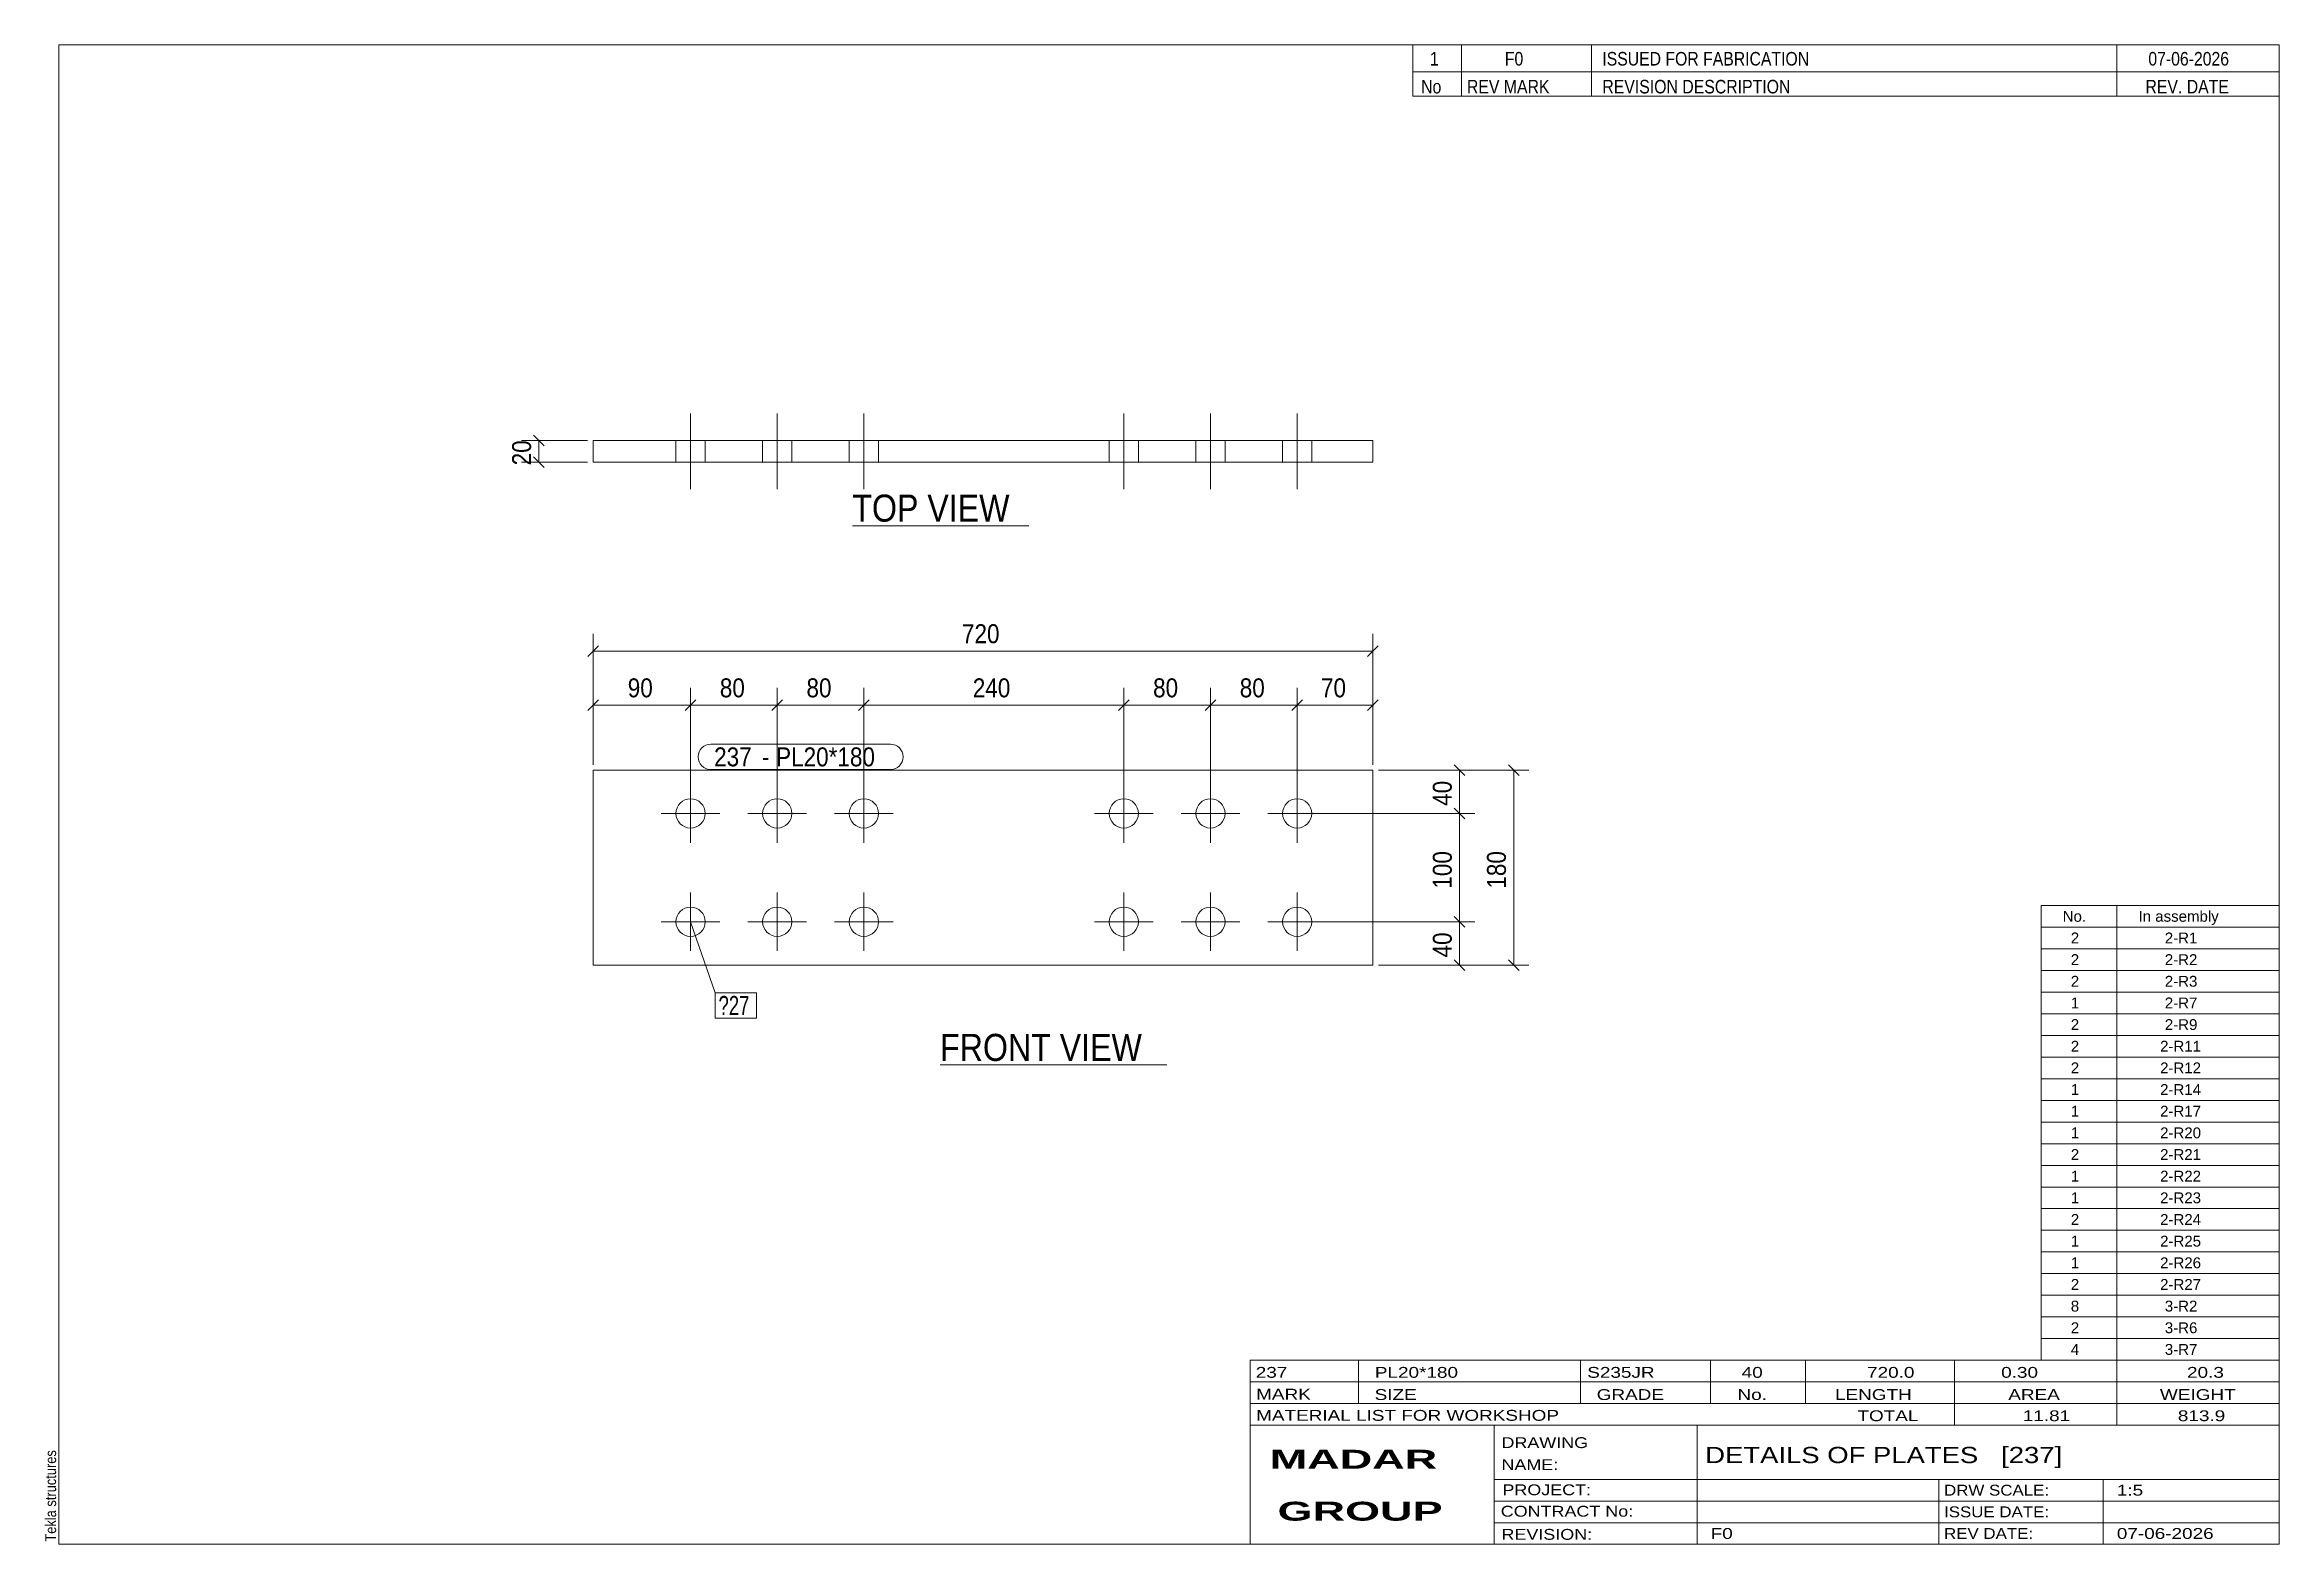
# Model space of a CAD drawing. Header units: millimetres. Extents: x 2 to 415, y 5 to 282.
import ezdxf

# ---------------------------------------------------------------- set-up
doc = ezdxf.new("R2010")
doc.units = ezdxf.units.MM
doc.linetypes.add('XKITLINE00', pattern=[0])
for name, color, linetype, lineweight in [('Bolt', 3, 'Continuous', 0), ('BoltMark', 7, 'Continuous', 0), ('Dimensions', 7, 'Continuous', 0), ('DrawingSheet', 5, 'Continuous', 0), ('OtherObjectType', 7, 'Continuous', 0), ('Part', 2, 'Continuous', 0), ('PartMark', 7, 'Continuous', 0)]:
    doc.layers.add(name, color=color, linetype=linetype, lineweight=lineweight)
doc.styles.add('ARIAL', font='ARIAL.TTF')
doc.styles.add('ARIAL_BOLD', font='ARIALBD.TTF')
doc.styles.add('ARIAL_NARROW', font='ARIALN.TTF')

# ---------------------------------------------------------------- blocks, each defined once
blk = doc.blocks.new('*A1')
at = {"layer": 'Bolt', "color": 3, "linetype": 'XKITLINE00', "lineweight": 0}
for p, q in [((121.65, 145.4), (121.65, 134.6)), ((137.65, 145.4), (137.65, 134.6)), ((153.65, 145.4), (153.65, 134.6)), ((201.65, 145.4), (201.65, 134.6)), ((217.65, 145.4), (217.65, 134.6)), ((233.65, 145.4), (233.65, 134.6)), ((116.25, 140), (127.05, 140)), ((132.25, 140), (143.05, 140)), ((148.25, 140), (159.05, 140)), ((196.25, 140), (207.05, 140)), ((212.25, 140), (223.05, 140)), ((228.25, 140), (239.05, 140)), ((121.65, 125.4), (121.65, 114.6)), ((137.65, 125.4), (137.65, 114.6)), ((153.65, 125.4), (153.65, 114.6)), ((201.65, 125.4), (201.65, 114.6)), ((217.65, 125.4), (217.65, 114.6)), ((233.65, 125.4), (233.65, 114.6)), ((116.25, 120), (127.05, 120)), ((132.25, 120), (143.05, 120)), ((148.25, 120), (159.05, 120)), ((196.25, 120), (207.05, 120)), ((212.25, 120), (223.05, 120)), ((228.25, 120), (239.05, 120))]:
    blk.add_line(p, q, dxfattribs=at)
for centre in [(121.65, 140), (137.65, 140), (153.65, 140), (201.65, 140), (217.65, 140), (233.65, 140), (121.65, 120), (137.65, 120), (153.65, 120), (201.65, 120), (217.65, 120), (233.65, 120)]:
    blk.add_circle(centre, 2.7, dxfattribs=at)
blk = doc.blocks.new('*A2')
at = {"layer": 'Part', "color": 2, "linetype": 'XKITLINE00', "lineweight": 0}
for p, q in [((103.65, 112), (103.65, 148)), ((103.65, 148), (247.65, 148)), ((247.65, 148), (247.65, 112)), ((247.65, 112), (103.65, 112))]:
    blk.add_line(p, q, dxfattribs=at)
blk = doc.blocks.new('*A3')
at = {"layer": 'Bolt', "color": 3, "linetype": 'XKITLINE00', "lineweight": 0}
for p, q in [((121.65, 213.9), (121.65, 199.9)), ((121.65, 213.9), (121.65, 199.9)), ((137.65, 213.9), (137.65, 199.9)), ((137.65, 213.9), (137.65, 199.9)), ((153.65, 213.9), (153.65, 199.9)), ((153.65, 213.9), (153.65, 199.9)), ((201.65, 213.9), (201.65, 199.9)), ((201.65, 213.9), (201.65, 199.9)), ((217.65, 213.9), (217.65, 199.9)), ((217.65, 213.9), (217.65, 199.9)), ((233.65, 213.9), (233.65, 199.9)), ((233.65, 213.9), (233.65, 199.9)), ((118.95, 208.9), (118.95, 204.9)), ((118.95, 208.9), (118.95, 204.9)), ((124.35, 208.9), (124.35, 204.9)), ((124.35, 208.9), (124.35, 204.9)), ((134.95, 208.9), (134.95, 204.9)), ((134.95, 208.9), (134.95, 204.9)), ((140.35, 208.9), (140.35, 204.9)), ((140.35, 208.9), (140.35, 204.9)), ((150.95, 208.9), (150.95, 204.9)), ((150.95, 208.9), (150.95, 204.9)), ((156.35, 208.9), (156.35, 204.9)), ((156.35, 208.9), (156.35, 204.9)), ((198.95, 208.9), (198.95, 204.9)), ((198.95, 208.9), (198.95, 204.9)), ((204.35, 208.9), (204.35, 204.9)), ((204.35, 208.9), (204.35, 204.9)), ((214.95, 208.9), (214.95, 204.9)), ((214.95, 208.9), (214.95, 204.9)), ((220.35, 208.9), (220.35, 204.9)), ((220.35, 208.9), (220.35, 204.9)), ((230.95, 208.9), (230.95, 204.9)), ((230.95, 208.9), (230.95, 204.9)), ((236.35, 208.9), (236.35, 204.9)), ((236.35, 208.9), (236.35, 204.9))]:
    blk.add_line(p, q, dxfattribs=at)
blk = doc.blocks.new('*A4')
at = {"layer": 'Part', "color": 2, "linetype": 'XKITLINE00', "lineweight": 0}
for p, q in [((103.65, 204.9), (103.65, 208.9)), ((247.65, 208.9), (103.65, 208.9)), ((247.65, 204.9), (247.65, 208.9)), ((247.65, 204.9), (103.65, 204.9))]:
    blk.add_line(p, q, dxfattribs=at)
blk = doc.blocks.new('*A5')
at = {"layer": 'DrawingSheet', "color": 5, "linetype": 'XKITLINE00', "lineweight": 0}
for p, q in [((415, 282), (5, 282)), ((5, 282), (5, 5)), ((415, 5), (415, 282)), ((5, 5), (415, 5))]:
    blk.add_line(p, q, dxfattribs=at)
at = {"layer": 'DrawingSheet', "color": 5, "style": 'ARIAL', "width": 0.85}
blk.add_text('Tekla structures', height=2, rotation=90, dxfattribs=at).set_placement((4.5, 5.5))
blk = doc.blocks.new('*A6')
at = {"layer": 'OtherObjectType', "color": 7, "linetype": 'XKITLINE00', "lineweight": 0}
for p, q in [((371, 123), (415, 123)), ((371, 119), (371, 123)), ((385, 119), (385, 123)), ((415, 119), (415, 123)), ((371, 119), (415, 119)), ((371, 115), (371, 119)), ((385, 115), (385, 119)), ((415, 115), (415, 119)), ((371, 115), (415, 115)), ((371, 111), (371, 115)), ((385, 111), (385, 115)), ((415, 111), (415, 115)), ((371, 111), (415, 111)), ((371, 107), (371, 111)), ((385, 107), (385, 111)), ((415, 107), (415, 111)), ((371, 107), (415, 107)), ((371, 103), (371, 107)), ((385, 103), (385, 107)), ((415, 103), (415, 107)), ((371, 103), (415, 103)), ((371, 99), (371, 103)), ((385, 99), (385, 103)), ((415, 99), (415, 103)), ((371, 99), (415, 99)), ((371, 95), (371, 99)), ((371, 95), (415, 95)), ((371, 91), (371, 95)), ((385, 95), (385, 99)), ((385, 91), (385, 95)), ((415, 95), (415, 99)), ((415, 91), (415, 95)), ((371, 91), (415, 91)), ((371, 87), (371, 91)), ((385, 87), (385, 91)), ((415, 87), (415, 91)), ((371, 87), (415, 87)), ((371, 83), (371, 87)), ((385, 83), (385, 87)), ((415, 83), (415, 87)), ((371, 83), (415, 83)), ((371, 79), (371, 83)), ((385, 79), (385, 83)), ((415, 79), (415, 83)), ((371, 79), (415, 79)), ((371, 75), (371, 79)), ((385, 75), (385, 79)), ((415, 75), (415, 79)), ((371, 75), (415, 75)), ((371, 71), (371, 75)), ((385, 71), (385, 75)), ((415, 71), (415, 75)), ((371, 71), (415, 71)), ((371, 67), (371, 71)), ((385, 67), (385, 71)), ((415, 67), (415, 71)), ((371, 67), (415, 67)), ((371, 63), (371, 67)), ((385, 63), (385, 67)), ((415, 63), (415, 67)), ((371, 63), (415, 63)), ((371, 59), (371, 63)), ((385, 59), (385, 63)), ((415, 59), (415, 63)), ((371, 59), (415, 59)), ((371, 55), (371, 59)), ((385, 55), (385, 59)), ((415, 55), (415, 59)), ((371, 55), (415, 55)), ((371, 51), (371, 55)), ((385, 51), (385, 55)), ((415, 51), (415, 55)), ((371, 51), (415, 51)), ((371, 47), (371, 51)), ((385, 47), (385, 51)), ((415, 47), (415, 51)), ((371, 47), (415, 47)), ((371, 43), (371, 47)), ((385, 43), (385, 47)), ((415, 43), (415, 47)), ((371, 43), (415, 43)), ((371, 39), (371, 43)), ((385, 39), (385, 43)), ((415, 39), (415, 43)), ((371, 39), (415, 39))]:
    blk.add_line(p, q, dxfattribs=at)
at = {"layer": 'OtherObjectType', "color": 7, "style": 'ARIAL_NARROW', "width": 1.211571}
for s, p in [('No.', (375, 120)), ('In assembly', (389, 120)), ('2', (376.5, 116)), ('2-R1', (393.86, 116)), ('2', (376.5, 112)), ('2-R2', (393.86, 112)), ('2', (376.5, 108)), ('2-R3', (393.86, 108)), ('1', (376.5, 104)), ('2-R7', (393.86, 104)), ('2', (376.5, 100)), ('2-R9', (393.86, 100)), ('2', (376.5, 96)), ('2-R11', (392.99, 96)), ('2', (376.5, 92)), ('2-R12', (392.99, 92)), ('1', (376.5, 88)), ('2-R14', (392.99, 88)), ('1', (376.5, 84)), ('2-R17', (392.99, 84)), ('1', (376.5, 80)), ('2-R20', (392.99, 80)), ('2', (376.5, 76)), ('2-R21', (392.99, 76)), ('1', (376.5, 72)), ('2-R22', (392.99, 72)), ('2', (376.5, 64)), ('1', (376.5, 68)), ('2-R23', (392.99, 68)), ('2-R24', (392.99, 64)), ('1', (376.5, 60)), ('2-R25', (392.99, 60)), ('1', (376.5, 56)), ('2-R26', (392.99, 56)), ('2', (376.5, 52)), ('2-R27', (392.99, 52)), ('8', (376.5, 48)), ('3-R2', (393.86, 48)), ('2', (376.5, 44)), ('3-R6', (393.86, 44)), ('4', (376.5, 40)), ('3-R7', (393.86, 40))]:
    blk.add_text(s, height=2, dxfattribs=at).set_placement(p)
blk = doc.blocks.new('*A7')
at = {"layer": 'OtherObjectType', "color": 7, "linetype": 'XKITLINE00', "lineweight": 0}
for p, q in [((255, 282), (415, 282)), ((415, 282), (255, 282)), ((255, 282), (255, 277)), ((264, 282), (264, 277)), ((288, 282), (288, 277)), ((385, 282), (385, 277)), ((415, 282), (415, 277)), ((255, 277), (415, 277)), ((255, 277), (255, 272.5)), ((255, 277), (415, 277)), ((264, 277), (264, 272.5)), ((288, 277), (288, 272.5)), ((385, 277), (385, 272.5)), ((415, 277), (415, 272.5)), ((415, 272.5), (255, 272.5))]:
    blk.add_line(p, q, dxfattribs=at)
at = {"layer": 'OtherObjectType', "color": 7, "style": 'ARIAL_NARROW'}
for s, width, p in [('1', 1.017001, (258.16, 278.15)), ('F0', 1.017001, (272, 278.15)), ('ISSUED FOR FABRICATION', 1.017001, (290, 278.15)), ('07-06-2026', 1.017001, (390.82, 278.15)), ('No', 1.02, (256.54, 273)), ('REV MARK', 1.02, (265, 273)), ('REVISION DESCRIPTION', 1.02, (290, 273)), ('REV. DATE', 1.02, (390.28, 273))]:
    blk.add_text(s, height=2.5, dxfattribs=dict(at, width=width)).set_placement(p)
blk = doc.blocks.new('*A8')
at = {"layer": 'OtherObjectType', "color": 7, "linetype": 'XKITLINE00', "lineweight": 0}
for p, q in [((225, 39), (415, 39)), ((225, 39), (225, 35)), ((225, 39), (415, 39)), ((245, 35), (245, 39)), ((286, 35), (286, 39)), ((310, 35), (310, 39)), ((327.5, 35), (327.5, 39)), ((355, 35), (355, 39)), ((385, 35), (385, 39)), ((415, 35), (415, 39)), ((225, 35), (415, 35)), ((225, 35), (225, 5)), ((225, 35), (415, 35)), ((245, 31), (245, 35)), ((286, 31), (286, 35)), ((310, 31), (310, 35)), ((327.5, 31), (327.5, 35)), ((355, 31), (355, 35)), ((385, 31), (385, 35)), ((415, 31), (415, 35)), ((225, 31), (415, 31)), ((355, 27), (355, 31)), ((385, 27), (385, 31)), ((415, 27), (415, 31)), ((225, 27), (415, 27)), ((270, 21), (270, 27)), ((307.5, 17), (307.5, 27)), ((415, 21), (415, 27)), ((270, 21), (270, 5)), ((415, 17), (415, 21)), ((270, 17), (415, 17)), ((307.5, 5), (307.5, 17)), ((352.16, 13), (352.16, 17)), ((382.5, 5), (382.5, 17)), ((415, 13), (415, 17)), ((270, 13), (415, 13)), ((352.16, 5), (352.16, 13)), ((415, 9), (415, 13)), ((270, 9), (415, 9)), ((415, 5), (415, 9)), ((225, 5), (415, 5)), ((262.5, 5), (415, 5))]:
    blk.add_line(p, q, dxfattribs=at)
at = {"layer": 'OtherObjectType', "color": 7, "style": 'ARIAL_NARROW'}
for s, height, width, p in [('237', 2, 1.525501, (226.01, 35.76)), ('PL20*180', 2, 1.525501, (248, 35.76)), ('S235JR', 2, 1.525501, (287.22, 35.76)), ('40', 2, 1.525501, (315.73, 35.76)), ('720.0', 2, 1.525501, (338.88, 35.76)), ('0.30', 2, 1.525501, (363.64, 35.76)), ('20.3', 2, 1.525501, (397.96, 35.76)), ('MARK', 2, 1.525501, (226.08, 31.73)), ('SIZE', 2, 1.525501, (247.96, 31.66)), ('GRADE', 2, 1.525501, (288.96, 31.66)), ('No.', 2, 1.525501, (314.96, 31.66)), ('LENGTH', 2, 1.525501, (332.96, 31.66)), ('AREA', 2, 1.525501, (364.96, 31.66)), ('WEIGHT', 2, 1.525501, (392.96, 31.66)), ('MATERIAL LIST FOR WORKSHOP', 2, 1.525501, (226.08, 27.82)), ('TOTAL', 2, 1.525501, (337.1, 27.75)), ('11.81', 2, 1.525501, (367.64, 27.75)), ('813.9', 2, 1.525501, (396.27, 27.75)), ('DRAWING', 2, 1.445, (271.38, 22.78)), ('NAME:', 2, 1.445, (271.38, 18.72)), ('DETAILS OF PLATES   [237]', 3, 1.474651, (309, 20)), ('PROJECT:', 2, 1.445, (271.55, 14.07)), ('DRW SCALE:', 2, 1.36, (353.1, 14)), ('1:5', 2, 1.525501, (385, 14)), ('CONTRACT No:', 2, 1.445, (271.25, 10.11)), ('ISSUE DATE:', 2, 1.36, (353.1, 10)), ('REVISION:', 2, 1.445, (271.38, 5.84)), ('F0', 2, 1.525501, (310, 6)), ('REV DATE:', 2, 1.36, (353.1, 6)), ('07-06-2026', 2, 1.525501, (385, 6))]:
    blk.add_text(s, height=height, dxfattribs=dict(at, width=width)).set_placement(p)
at = {"layer": 'OtherObjectType', "color": 1, "style": 'ARIAL_BOLD', "width": 1.7}
for s, p in [('MADAR ', (228.58, 18.97)), ('GROUP', (230.03, 9.37))]:
    blk.add_text(s, height=3.5, dxfattribs=at).set_placement(p)
blk = doc.blocks.new('*A9')
at = {"layer": 'Dimensions', "color": 7, "linetype": 'XKITLINE00', "lineweight": 0}
for p, q in [((104.64, 170.99), (102.66, 169.01)), ((103.65, 149), (103.65, 173.2)), ((103.65, 170), (247.65, 170)), ((248.64, 170.99), (246.66, 169.01)), ((247.65, 149), (247.65, 173.2))]:
    blk.add_line(p, q, dxfattribs=at)
at = {"layer": 'Dimensions', "color": 3}
for p in [(103.65, 170), (247.65, 170)]:
    blk.add_point(p, dxfattribs=at)
at = {"layer": 'Dimensions', "color": 3, "style": 'ARIAL', "width": 0.85}
blk.add_text('720', height=3.5, dxfattribs=at).set_placement((171.76, 171.45))
blk = doc.blocks.new('*A10')
at = {"layer": 'Dimensions', "color": 7, "linetype": 'XKITLINE00', "lineweight": 0}
for p, q in [((104.64, 160.99), (102.66, 159.01)), ((103.65, 149), (103.65, 163.2)), ((122.64, 160.99), (120.66, 159.01)), ((121.65, 141), (121.65, 163.2)), ((103.65, 160), (121.65, 160))]:
    blk.add_line(p, q, dxfattribs=at)
at = {"layer": 'Dimensions', "color": 3}
for p in [(103.65, 160), (121.65, 160)]:
    blk.add_point(p, dxfattribs=at)
at = {"layer": 'Dimensions', "color": 3, "style": 'ARIAL', "width": 0.85}
blk.add_text('90', height=3.5, dxfattribs=at).set_placement((110.05, 161.45))
blk = doc.blocks.new('*A11')
at = {"layer": 'Dimensions', "color": 7, "linetype": 'XKITLINE00', "lineweight": 0}
for p, q in [((122.64, 160.99), (120.66, 159.01)), ((121.65, 141), (121.65, 163.2)), ((138.64, 160.99), (136.66, 159.01)), ((137.65, 141), (137.65, 163.2)), ((121.65, 160), (137.65, 160))]:
    blk.add_line(p, q, dxfattribs=at)
at = {"layer": 'Dimensions', "color": 3}
for p in [(121.65, 160), (137.65, 160)]:
    blk.add_point(p, dxfattribs=at)
at = {"layer": 'Dimensions', "color": 3, "style": 'ARIAL', "width": 0.85}
blk.add_text('80', height=3.5, dxfattribs=at).set_placement((127.05, 161.45))
blk = doc.blocks.new('*A12')
at = {"layer": 'Dimensions', "color": 7, "linetype": 'XKITLINE00', "lineweight": 0}
for p, q in [((138.64, 160.99), (136.66, 159.01)), ((137.65, 141), (137.65, 163.2)), ((154.64, 160.99), (152.66, 159.01)), ((153.65, 141), (153.65, 163.2)), ((137.65, 160), (153.65, 160))]:
    blk.add_line(p, q, dxfattribs=at)
at = {"layer": 'Dimensions', "color": 3}
for p in [(137.65, 160), (153.65, 160)]:
    blk.add_point(p, dxfattribs=at)
at = {"layer": 'Dimensions', "color": 3, "style": 'ARIAL', "width": 0.85}
blk.add_text('80', height=3.5, dxfattribs=at).set_placement((143.05, 161.45))
blk = doc.blocks.new('*A13')
at = {"layer": 'Dimensions', "color": 7, "linetype": 'XKITLINE00', "lineweight": 0}
for p, q in [((154.64, 160.99), (152.66, 159.01)), ((153.65, 141), (153.65, 163.2)), ((202.64, 160.99), (200.66, 159.01)), ((201.65, 141), (201.65, 163.2)), ((153.65, 160), (201.65, 160))]:
    blk.add_line(p, q, dxfattribs=at)
at = {"layer": 'Dimensions', "color": 3}
for p in [(153.65, 160), (201.65, 160)]:
    blk.add_point(p, dxfattribs=at)
at = {"layer": 'Dimensions', "color": 3, "style": 'ARIAL', "width": 0.85}
blk.add_text('240', height=3.5, dxfattribs=at).set_placement((173.76, 161.45))
blk = doc.blocks.new('*A14')
at = {"layer": 'Dimensions', "color": 7, "linetype": 'XKITLINE00', "lineweight": 0}
for p, q in [((202.64, 160.99), (200.66, 159.01)), ((201.65, 141), (201.65, 163.2)), ((218.64, 160.99), (216.66, 159.01)), ((217.65, 141), (217.65, 163.2)), ((201.65, 160), (217.65, 160))]:
    blk.add_line(p, q, dxfattribs=at)
at = {"layer": 'Dimensions', "color": 3}
for p in [(201.65, 160), (217.65, 160)]:
    blk.add_point(p, dxfattribs=at)
at = {"layer": 'Dimensions', "color": 3, "style": 'ARIAL', "width": 0.85}
blk.add_text('80', height=3.5, dxfattribs=at).set_placement((207.05, 161.45))
blk = doc.blocks.new('*A15')
at = {"layer": 'Dimensions', "color": 7, "linetype": 'XKITLINE00', "lineweight": 0}
for p, q in [((218.64, 160.99), (216.66, 159.01)), ((217.65, 141), (217.65, 163.2)), ((234.64, 160.99), (232.66, 159.01)), ((233.65, 141), (233.65, 163.2)), ((217.65, 160), (233.65, 160))]:
    blk.add_line(p, q, dxfattribs=at)
at = {"layer": 'Dimensions', "color": 3}
for p in [(217.65, 160), (233.65, 160)]:
    blk.add_point(p, dxfattribs=at)
at = {"layer": 'Dimensions', "color": 3, "style": 'ARIAL', "width": 0.85}
blk.add_text('80', height=3.5, dxfattribs=at).set_placement((223.05, 161.45))
blk = doc.blocks.new('*A16')
at = {"layer": 'Dimensions', "color": 7, "linetype": 'XKITLINE00', "lineweight": 0}
for p, q in [((234.64, 160.99), (232.66, 159.01)), ((233.65, 141), (233.65, 163.2)), ((248.64, 160.99), (246.66, 159.01)), ((247.65, 149), (247.65, 163.2)), ((233.65, 160), (247.65, 160))]:
    blk.add_line(p, q, dxfattribs=at)
at = {"layer": 'Dimensions', "color": 3}
for p in [(233.65, 160), (247.65, 160)]:
    blk.add_point(p, dxfattribs=at)
at = {"layer": 'Dimensions', "color": 3, "style": 'ARIAL', "width": 0.85}
blk.add_text('70', height=3.5, dxfattribs=at).set_placement((238.05, 161.45))
blk = doc.blocks.new('*A17')
at = {"layer": 'Dimensions', "color": 7, "linetype": 'XKITLINE00', "lineweight": 0}
for p, q in [((272.66, 148.99), (274.64, 147.01)), ((248.65, 148), (276.45, 148)), ((273.65, 112), (273.65, 148)), ((248.65, 112), (276.45, 112)), ((272.66, 112.99), (274.64, 111.01))]:
    blk.add_line(p, q, dxfattribs=at)
at = {"layer": 'Dimensions', "color": 3}
for p in [(273.65, 148), (273.65, 112)]:
    blk.add_point(p, dxfattribs=at)
at = {"layer": 'Dimensions', "color": 3, "style": 'ARIAL', "width": 0.85}
blk.add_text('180', height=3.5, rotation=90.0002, dxfattribs=at).set_placement((272.2, 126.11))
blk = doc.blocks.new('*A18')
at = {"layer": 'Dimensions', "color": 7, "linetype": 'XKITLINE00', "lineweight": 0}
for p, q in [((234.65, 120), (266.45, 120)), ((262.66, 120.99), (264.64, 119.01)), ((263.65, 112), (263.65, 120)), ((248.65, 112), (266.45, 112)), ((262.66, 112.99), (264.64, 111.01))]:
    blk.add_line(p, q, dxfattribs=at)
at = {"layer": 'Dimensions', "color": 3}
for p in [(263.65, 120), (263.65, 112)]:
    blk.add_point(p, dxfattribs=at)
at = {"layer": 'Dimensions', "color": 3, "style": 'ARIAL', "width": 0.85}
blk.add_text('40', height=3.5, rotation=90.0002, dxfattribs=at).set_placement((262.2, 113.4))
blk = doc.blocks.new('*A19')
at = {"layer": 'Dimensions', "color": 7, "linetype": 'XKITLINE00', "lineweight": 0}
for p, q in [((262.66, 140.99), (264.64, 139.01)), ((234.65, 140), (266.45, 140)), ((263.65, 120), (263.65, 140)), ((234.65, 120), (266.45, 120)), ((262.66, 120.99), (264.64, 119.01))]:
    blk.add_line(p, q, dxfattribs=at)
at = {"layer": 'Dimensions', "color": 3}
for p in [(263.65, 140), (263.65, 120)]:
    blk.add_point(p, dxfattribs=at)
at = {"layer": 'Dimensions', "color": 3, "style": 'ARIAL', "width": 0.85}
blk.add_text('100', height=3.5, rotation=90.0002, dxfattribs=at).set_placement((262.2, 126.11))
blk = doc.blocks.new('*A20')
at = {"layer": 'Dimensions', "color": 7, "linetype": 'XKITLINE00', "lineweight": 0}
for p, q in [((262.66, 148.99), (264.64, 147.01)), ((248.65, 148), (266.45, 148)), ((263.65, 140), (263.65, 148)), ((262.66, 140.99), (264.64, 139.01)), ((234.65, 140), (266.45, 140))]:
    blk.add_line(p, q, dxfattribs=at)
at = {"layer": 'Dimensions', "color": 3}
for p in [(263.65, 148), (263.65, 140)]:
    blk.add_point(p, dxfattribs=at)
at = {"layer": 'Dimensions', "color": 3, "style": 'ARIAL', "width": 0.85}
blk.add_text('40', height=3.5, rotation=90.0002, dxfattribs=at).set_placement((262.2, 141.4))
blk = doc.blocks.new('*A21')
at = {"layer": 'BoltMark', "color": 7, "linetype": 'XKITLINE00', "lineweight": 0}
for p, q in [((121.65, 120), (126.22, 106.89)), ((126.22, 106.89), (133.8, 106.89)), ((126.22, 102.19), (126.22, 106.89)), ((133.8, 102.19), (133.8, 106.89)), ((126.22, 102.19), (133.8, 102.19))]:
    blk.add_line(p, q, dxfattribs=at)
at = {"layer": 'BoltMark', "color": 3, "style": 'ARIAL_NARROW', "width": 0.85}
blk.add_text('?27', height=3.5, dxfattribs=at).set_placement((126.82, 102.79))
blk = doc.blocks.new('*A22')
at = {"layer": 'PartMark', "color": 7, "linetype": 'XKITLINE00', "lineweight": 0}
for p, q in [((125.4, 152.8), (158.55, 152.8)), ((125.4, 148.1), (158.55, 148.1))]:
    blk.add_line(p, q, dxfattribs=at)
for centre, start, end in [((125.4, 150.45), 90, 270), ((158.55, 150.45), 270, 90)]:
    blk.add_arc(centre, 2.35, start, end, dxfattribs=at)
at = {"layer": 'PartMark', "color": 1, "style": 'ARIAL', "width": 0.85}
blk.add_text('237', height=3.5, dxfattribs=at).set_placement((126, 148.7))
at = {"layer": 'PartMark', "color": 3, "style": 'ARIAL', "width": 0.85}
for s, p in [('-', (134.84, 148.7)), ('PL20*180', (137.44, 148.7))]:
    blk.add_text(s, height=3.5, dxfattribs=at).set_placement(p)
blk = doc.blocks.new('*A23')
at = {"layer": 'OtherObjectType', "color": 7, "linetype": 'XKITLINE00', "lineweight": 0}
blk.add_line((167.72, 93.54), (209.58, 93.54), dxfattribs=at)
at = {"layer": 'OtherObjectType', "color": 3, "style": 'ARIAL', "width": 0.85}
blk.add_text('FRONT VIEW', height=5, dxfattribs=at).set_placement((167.72, 94.29))
blk = doc.blocks.new('*A24')
at = {"layer": 'Dimensions', "color": 7, "linetype": 'XKITLINE00', "lineweight": 0}
for p, q in [((102.65, 208.9), (90.45, 208.9)), ((92.66, 209.89), (94.64, 207.91)), ((93.65, 204.9), (93.65, 208.9)), ((102.65, 204.9), (90.45, 204.9)), ((92.66, 205.89), (94.64, 203.91))]:
    blk.add_line(p, q, dxfattribs=at)
at = {"layer": 'Dimensions', "color": 3}
for p in [(93.65, 208.9), (93.65, 204.9)]:
    blk.add_point(p, dxfattribs=at)
at = {"layer": 'Dimensions', "color": 3, "style": 'ARIAL', "width": 0.85}
blk.add_text('20', height=3.5, rotation=90.0002, dxfattribs=at).set_placement((92.2, 204.3))
blk = doc.blocks.new('*A25')
at = {"layer": 'OtherObjectType', "color": 7, "linetype": 'XKITLINE00', "lineweight": 0}
blk.add_line((151.52, 193.15), (184.13, 193.15), dxfattribs=at)
at = {"layer": 'OtherObjectType', "color": 3, "style": 'ARIAL', "width": 0.85}
blk.add_text('TOP VIEW', height=5, dxfattribs=at).set_placement((151.52, 193.9))

msp = doc.modelspace()

# ---------------------------------------------------------------- block references
at = {"lineweight": 0}
for name in ['*A5', '*A7', '*A3', '*A24', '*A4', '*A25', '*A9', '*A10', '*A11', '*A12', '*A13', '*A14', '*A15', '*A16', '*A22', '*A20', '*A17', '*A2', '*A1', '*A19', '*A21', '*A18', '*A6', '*A23', '*A8']:
    msp.add_blockref(name, (0, 0), dxfattribs=at)

doc.saveas('drawing.dxf')
